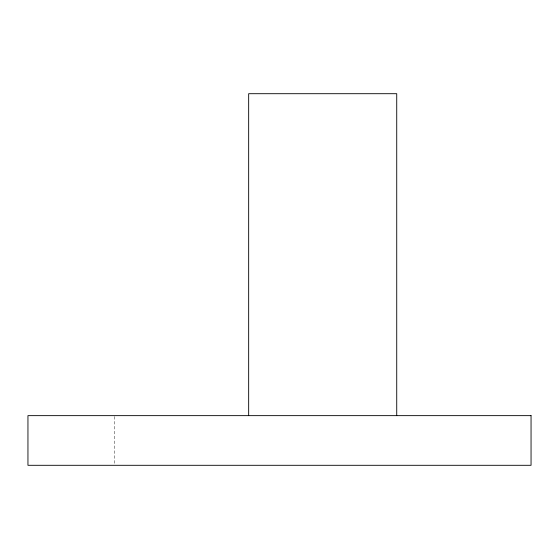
<?xml version="1.0" encoding="UTF-8"?>
<svg xmlns="http://www.w3.org/2000/svg" width="559" height="559" viewBox="0 0 559 559"><rect width="100%" height="100%" fill="white"/><g stroke="black" fill="none" stroke-linecap="round" stroke-linejoin="round"><path stroke-width="0.42" stroke-dasharray="2.79 2.1" d="M114.267 416.511L114.267 463.551"/><path stroke-width="0.84" d="M396.729 415.644L396.729 93.702L248.664 93.702L248.664 415.644M531.05 415.644L27.95 415.644L27.95 465.298L531.05 465.298L531.05 415.644"/></g></svg>
